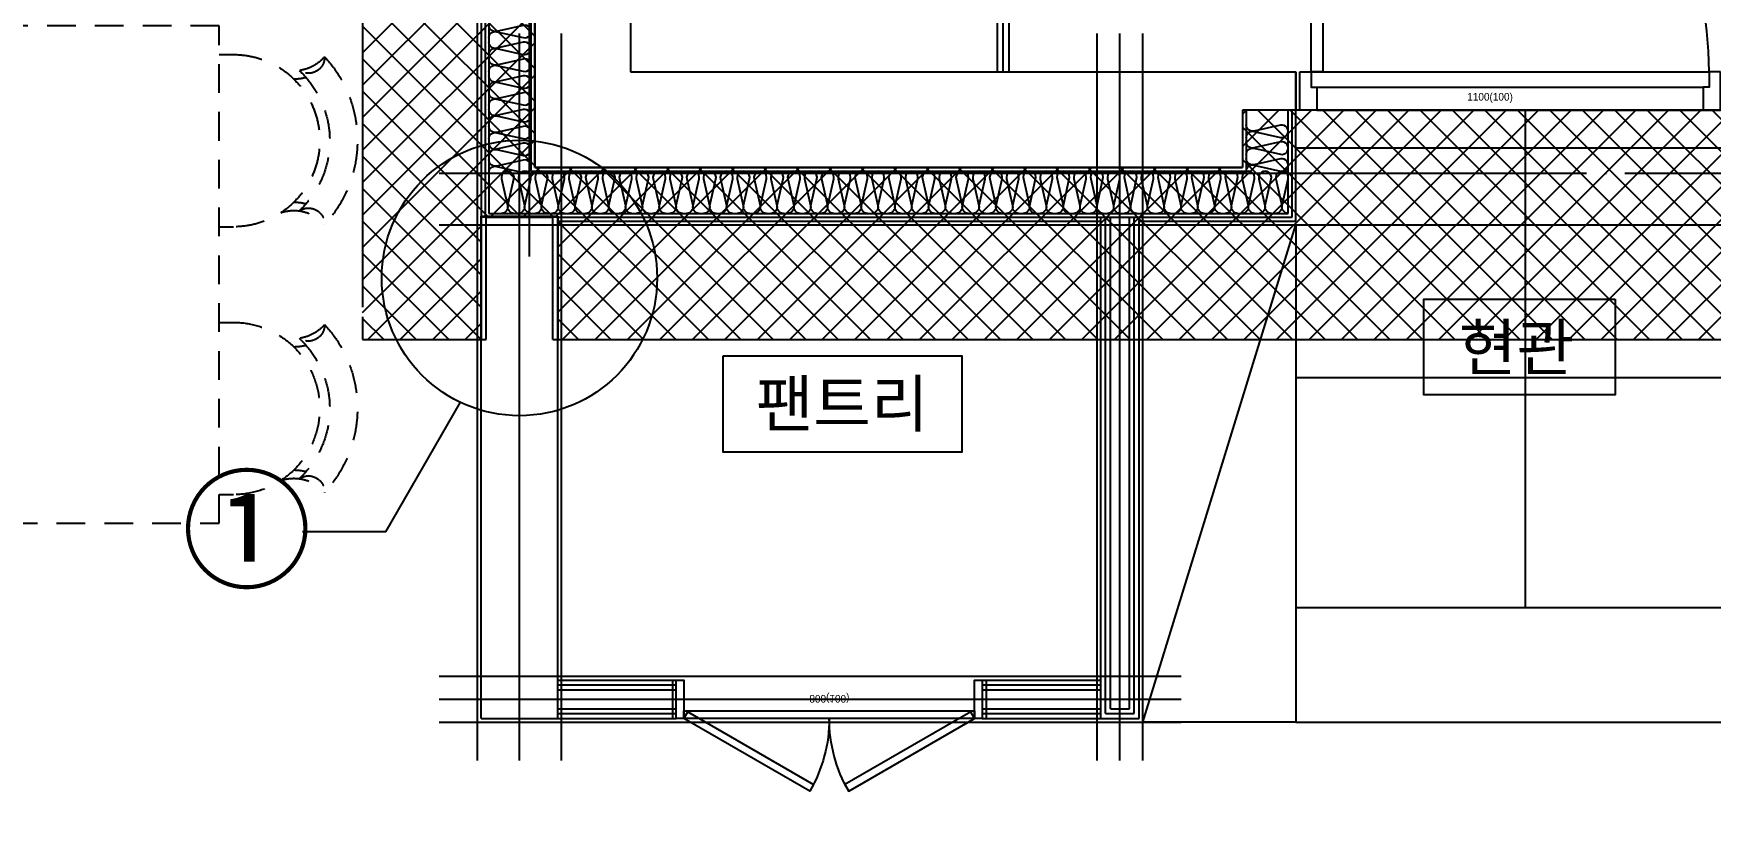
# Model space of a CAD drawing. Header units: millimetres. Extents: x -24416 to 92204, y -190080 to 23760.
# Drawn here: x 61557 to 65941, y 10744 to 12827 of the extents above; entities that cross this region are included whole.
import ezdxf
from ezdxf.enums import TextEntityAlignment as Align
from ezdxf.xclip import XClip

# ---------------------------------------------------------------- set-up
doc = ezdxf.new("R2010")
doc.units = ezdxf.units.MM
doc.header["$LTSCALE"] = 50
doc.header["$XCLIPFRAME"] = 0
for name, pattern in [('AUDIT_D_220706163347-0', [0]), ('CEN', [62, 60, -1, 0, -1]), ('HID', [2.5, 1.5, -1]), ('U-76A(확장)$0$HD', [2.5, 1.5, -1])]:
    doc.linetypes.add(name, pattern=pattern)
for name, color, linetype in [('A-STEEL', 4, 'Continuous'), ('AA-단열-바닥-욕실', 30, 'Continuous'), ('ARDM', 7, 'Continuous'), ('CEN_CON', 1, 'CEN'), ('CEN_WALL', 12, 'CEN'), ('CONC', 2, 'Continuous'), ('dan1', 7, 'HID'), ('DOOR', 4, 'Continuous'), ('ELE4', 4, 'Continuous'), ('FUR', 4, 'Continuous'), ('HAT', 9, 'Continuous'), ('INS', 252, 'Continuous'), ('TEXT', 3, 'Continuous'), ('U-76A(확장)$0$FUR_가구', 8, 'U-76A(확장)$0$HD'), ('WAL_DRY', 7, 'Continuous'), ('바닥타일', 8, 'Continuous'), ('실명', 3, 'AUDIT_D_220706163347-0'), ('실명박스', 7, 'AUDIT_D_220706163347-0')]:
    doc.layers.add(name, color=color, linetype=linetype)
for name, color, linetype, plot in [('AA-CEN', 1, 'CEN', False), ('MC', 135, 'Continuous', False), ('X - 단위세대$0$0_임시', 134, 'Continuous', False)]:
    doc.layers.add(name, color=color, linetype=linetype, plot=plot)
doc.styles.add('HAUD01', font='Dotum.ttf')
doc.styles.add('HAUD02', font='Dotum.ttf', dxfattribs={"width": 0.8})
doc.styles.add('돋움', font='Dotum.ttf')

# ---------------------------------------------------------------- blocks, each defined once
blk = doc.blocks.new('DOOR-800(100)')
at = {"layer": 'DOOR'}
for points in [[(359.1, 272.7), (349.1, 290), (20, 100), (30, 82.7)], [(440.9, 272.7), (450.9, 290), (780, 100), (770, 82.7)], [(20, 100), (0, 100), (0, 0), (20, 0)], [(780, 80), (780, 100), (20, 100), (20, 80)], [(800, 100), (780, 100), (780, 0), (800, 0)]]:
    blk.add_lwpolyline(points, close=True, dxfattribs=at)
for centre, start, end in [((20, 100), 0, 30), ((780, 100), 150, 180)]:
    blk.add_arc(centre, 380, start, end, dxfattribs=at)
at = {"layer": 'X - 단위세대$0$0_임시'}
for p, q in [((-10, 0), (-10, 100)), ((810, 0), (810, 100))]:
    blk.add_line(p, q, dxfattribs=at)
at = {"layer": 'X - 단위세대$0$0_임시', "style": 'HAUD02'}
blk.add_text('800(100)', height=20, dxfattribs=at).set_placement((400.3, 46.2), align=Align.MIDDLE)
blk = doc.blocks.new('insul1')
blk.add_lwpolyline([(0, 0, 0.480617), (0.146, 0.183), (0.004, 0.817, -1.249969), (0.296, 0.817), (0.154, 0.183, 0.480617), (0.3, 0, 0.480617)], format="xyb")
blk = doc.blocks.new('FSD-1100(100)')
at = {"layer": 'DOOR'}
for p, q in [((30, 100), (1070, 100)), ((45, 60), (1055, 60)), ((45, 0), (1055, 0))]:
    blk.add_line(p, q, dxfattribs=at)
blk.add_lwpolyline([(30, 100), (30, 1140), (60, 1140), (60, 100), (30, 100)], dxfattribs=at)
for points in [[(0, 100), (30, 100), (30, 60), (45, 60), (45, 0), (0, 0)], [(1100, 100), (1070, 100), (1070, 60), (1055, 60), (1055, 0), (1100, 0)]]:
    blk.add_lwpolyline(points, close=True, dxfattribs=at)
blk.add_arc((30, 100), 1040, 0, 90, dxfattribs=at)
at = {"layer": 'X - 단위세대$0$0_임시'}
for p, q in [((-10, 0), (-10, 100)), ((1110, 0), (1110, 100))]:
    blk.add_line(p, q, dxfattribs=at)
at = {"layer": 'X - 단위세대$0$0_임시', "style": 'HAUD02'}
blk.add_text('1100(100)', height=20, dxfattribs=at).set_placement((497.5, 32.2), align=Align.MIDDLE)
blk = doc.blocks.new('U-76A(확장)$0$식탁-1300x800')
at = {"layer": 'U-76A(확장)$0$FUR_가구'}
for p, q in [((75, 800), (75, 837.8)), ((525, 800), (525, 837.8)), ((775, 800), (775, 837.8)), ((1225, 800), (1225, 837.8)), ((75, 0), (75, -37.8)), ((525, 0), (525, -37.8)), ((775, 0), (775, -37.8)), ((1225, 0), (1225, -37.8))]:
    blk.add_line(p, q, dxfattribs=at)
blk.add_lwpolyline([(0, 800), (1300, 800), (1300, 0), (0, 0)], close=True, dxfattribs=at)
for centre, radius, start, end in [((300, 837.8), 323.6, 47.307, 132.693), ((1000, 837.8), 323.6, 47.307, 132.693), ((300, 837.8), 225, 0, 180), ((81.5, 1033.2), 42.4, 325.904, 91.1712), ((11.9, 995.4), 105.6, 341.0855, 49.4454), ((300, 837.8), 251.2, 43.0982, 136.9019), ((518.5, 1033.2), 42.4, 88.8288, 214.096), ((588.1, 995.4), 105.6, 130.5546, 198.9145), ((1000, 837.8), 225, 360, 180), ((781.5, 1033.2), 42.4, 325.904, 91.1712), ((711.9, 995.4), 105.6, 341.0855, 49.4454), ((1000, 837.8), 251.2, 43.0981, 136.9018), ((1218.5, 1033.2), 42.4, 88.8288, 214.096), ((1288.1, 995.4), 105.6, 130.5546, 198.9145), ((11.9, 995.4), 127.4, 359.9704, 14.5481), ((588.1, 995.4), 127.4, 165.452, 180.0296), ((711.9, 995.4), 127.4, 359.9704, 14.548), ((1288.1, 995.4), 127.4, 165.4519, 180.0296), ((300, -37.8), 225, 180, 360), ((1000, -37.8), 225, 180, 0), ((11.9, -195.4), 105.6, 310.5546, 18.9145), ((588.1, -195.4), 105.6, 161.0855, 229.4454), ((711.9, -195.4), 105.6, 310.5546, 18.9145), ((1288.1, -195.4), 105.6, 161.0855, 229.4454), ((81.5, -233.2), 42.4, 268.8288, 34.096), ((300, -37.8), 251.2, 223.0981, 316.9018), ((11.9, -195.4), 127.4, 345.4519, 0.0296), ((588.1, -195.4), 127.4, 179.9704, 194.548), ((518.5, -233.2), 42.4, 145.904, 271.1712), ((781.5, -233.2), 42.4, 268.8288, 34.096), ((1000, -37.8), 251.2, 223.0982, 316.9019), ((711.9, -195.4), 127.4, 345.452, 0.0296), ((1288.1, -195.4), 127.4, 179.9704, 194.5481), ((1218.5, -233.2), 42.4, 145.904, 271.1712), ((300, -37.8), 323.6, 227.307, 312.693), ((1000, -37.8), 323.6, 227.307, 312.693)]:
    blk.add_arc(centre, radius, start, end, dxfattribs=at)
blk = doc.blocks.new('U-76A(확장)')
at = {"layer": 'CEN_CON'}
for p, q in [((5940, 10335), (5940, 6442.1)), ((5965, 5125), (5965, 7025)), ((6175, 6660), (2150, 6660))]:
    blk.add_line(p, q, dxfattribs=at)
at = {"layer": 'CEN_WALL'}
for p, q in [((4395, 5125), (4395, 7025)), ((6175, 5285), (4235, 5285))]:
    blk.add_line(p, q, dxfattribs=at)
at = {"layer": 'CONC'}
for p, q in [((5925, 8775), (5925, 6675)), ((5675, 8525), (5675, 6925)), ((5675, 6925), (3935, 6925)), ((3935, 6925), (3935, 6825)), ((3935, 6825), (4075, 6825)), ((4075, 6825), (4075, 6675)), ((5925, 6675), (4075, 6675)), ((5878, 6225), (5878, 6545)), ((6052, 6545), (5878, 6545)), ((6052, 6225), (6052, 6545)), ((5865, 5235), (5865, 6225)), ((5878, 6225), (5865, 6225)), ((6065, 6225), (6052, 6225)), ((6065, 5235), (6065, 6225)), ((6065, 5235), (5865, 5235))]:
    blk.add_line(p, q, dxfattribs=at)
at = {"layer": 'dan1'}
for points in [[(10085, 7380), (9015, 7380), (9015, 9385), (6375, 9385), (6375, 6225), (6065, 6225)], [(5865, 6225), (125, 6225)]]:
    blk.add_lwpolyline(points, dxfattribs=at)
at = {"layer": 'ELE4'}
for p, q in [((3935, 5525), (2735, 5525)), ((3935, 5225), (2735, 5225))]:
    blk.add_line(p, q, dxfattribs=at)
at = {"layer": 'FUR'}
blk.add_lwpolyline([(4335, 5225), (4335, 6525), (3935, 6525), (3935, 5225), (4335, 5225), (3935, 6525)], dxfattribs=at)
at = {"layer": 'INS'}
for p, q in [((5935, 9830), (5935, 6665)), ((6045, 9675), (6045, 6555)), ((3955, 6555), (3955, 6825)), ((4065, 6825), (4065, 6665)), ((2815, 6725), (3935, 6725)), ((5935, 6665), (4065, 6665)), ((6045, 6555), (3955, 6555)), ((5865, 6225), (5865, 6545)), ((5865, 6545), (5878, 6545)), ((6052, 6545), (6065, 6545)), ((6065, 6545), (6065, 6225)), ((2735, 6125), (3935, 6125))]:
    blk.add_line(p, q, dxfattribs=at)
at = {"layer": 'MC'}
for p, q in [((6075, 5125), (6075, 10335)), ((4335, 5125), (4335, 7025)), ((4455, 5125), (4455, 7025)), ((5855, 5125), (5855, 7025)), ((6175, 6525), (2150, 6525)), ((6175, 5345), (4235, 5345)), ((6175, 5225), (4235, 5225))]:
    blk.add_line(p, q, dxfattribs=at)
at = {"layer": 'WAL_DRY'}
for p, q in [((6055, 9665), (6055, 6545)), ((6065, 9655), (6065, 6545)), ((3935, 6535), (3935, 6825)), ((3945, 6545), (3945, 6825)), ((4345, 6535), (3935, 6535)), ((5865, 6545), (3945, 6545)), ((4345, 5235), (4345, 6545)), ((4357.5, 5247.5), (4357.5, 6545)), ((4370, 5260), (4370, 6545)), ((4420, 5260), (4420, 6545)), ((4432.5, 5247.5), (4432.5, 6545)), ((4445, 5235), (4445, 6545)), ((5865, 6535), (4445, 6535)), ((4755, 5335), (4445, 5335)), ((4755, 5322.5), (4445, 5322.5)), ((4755, 5310), (4445, 5310)), ((5865, 5335), (5555, 5335)), ((5865, 5322.5), (5555, 5322.5)), ((5865, 5310), (5555, 5310)), ((4445, 5235), (4345, 5235)), ((4432.5, 5247.5), (4357.5, 5247.5)), ((4420, 5260), (4370, 5260)), ((4755, 5260), (4445, 5260)), ((4755, 5247.5), (4445, 5247.5)), ((4755, 5235), (4445, 5235)), ((5865, 5260), (5555, 5260)), ((5865, 5247.5), (5555, 5247.5)), ((5865, 5235), (5555, 5235))]:
    blk.add_line(p, q, dxfattribs=at)
at = {"layer": '바닥타일'}
blk.add_line((3335, 5525), (3335, 6825), dxfattribs=at)
at = {"layer": 'DOOR', "extrusion": (0, 0, -1), "zscale": -1}
blk.add_blockref('FSD-1100(100)', (-3925, 6825), dxfattribs=at)
at = {"layer": 'DOOR', "rotation": 179.9999999999999}
blk.add_blockref('DOOR-800(100)', (5555, 5335), dxfattribs=at)
at = {"layer": 'INS', "xscale": 110.0000000000001, "yscale": 110.0000000000001, "zscale": 110.0000000000001, "rotation": 90, "row_count": 1, "row_spacing": -1.577721810442024e-30, "column_spacing": 44.00000000000004}
for p, column_count in [((6045, 6661.8), 68), ((4065, 6665), 3)]:
    blk.add_blockref('insul1', p, dxfattribs=dict(at, column_count=column_count))
at = {"layer": 'INS', "xscale": 110, "yscale": 110, "zscale": 110, "row_count": 1, "column_count": 47, "row_spacing": 0, "column_spacing": 44}
blk.add_blockref('insul1', (3955, 6555), dxfattribs=at)
at = {"layer": 'U-76A(확장)$0$FUR_가구', "rotation": 270}
blk.add_blockref('U-76A(확장)$0$식탁-1300x800', (6750, 7045), dxfattribs=at)
blk = doc.blocks.new('CO-102-MF', base_point=(243441.5, -43595.4))
at = {"layer": 'A-STEEL'}
for p, q in [((244476.5, -43595.4), (244476.5, -41995.4)), ((244506.5, -43595.4), (244506.5, -41995.4))]:
    blk.add_line(p, q, dxfattribs=at)
at = {"layer": 'CEN_CON'}
blk.add_line((244491.5, -43595.4), (244491.5, -41965.4), dxfattribs=at)
blk = doc.blocks.new('A$C415C5DAF')
at = {"layer": '실명박스'}
for points in [[(53206, -6244.2), (53206, -6494.2), (52706, -6494.2), (52706, -6244.2)], [(50873.8, -6392.9), (50873.8, -6642.9), (51499.1, -6642.9), (51499.1, -6392.9)]]:
    blk.add_lwpolyline(points, close=True, dxfattribs=at)
at = {"layer": '실명', "style": 'HAUD01'}
for s, p in [('현관', (52948.6, -6367.7)), ('팬트리', (51185.4, -6516.1))]:
    blk.add_text(s, height=120, dxfattribs=at).set_placement(p, align=Align.MIDDLE)
blk = doc.blocks.new('A$C1CAF0AFA')
at = {"layer": 'HAT'}
h = blk.add_hatch(dxfattribs=at)
h.set_pattern_fill('_USER', color=5, scale=60, angle=45, double=1, pattern_type=0)
h.set_pattern_definition([(45, (0, -23760), (-42.426407, 42.426407), []), (135, (0, -23760), (-42.426407, -42.426407), [])])
h.paths.add_polyline_path([(62927.2, -11732.9), (68667.2, -11732.9), (68667.2, -11282.9), (66117.2, -11282.9), (66117.2, -11132.9), (64717.2, -11132.9), (64717.2, -11282.9), (62867.2, -11282.9), (62867.2, -8122.9), (59327.2, -8122.9), (59327.2, -10127.9), (56827.2, -10127.9), (56827.2, -8712.9), (54707.2, -8712.9), (54707.2, -16267.9), (58567.2, -16267.9), (58567.2, -17757.9), (68667.2, -17757.9), (68667.2, -17307.9), (59017.2, -17307.9), (59017.2, -15817.9), (58707.2, -15817.9), (58707.2, -16107.9), (58507.2, -16107.9), (58507.2, -15817.9), (55157.2, -15817.9), (55157.2, -9162.9), (56377.2, -9162.9), (56377.2, -10577.9), (58507.2, -10577.9), (58507.2, -10287.9), (58707.2, -10287.9), (58707.2, -10577.9), (59777.2, -10577.9), (59777.2, -8572.9), (62417.2, -8572.9), (62417.2, -11732.9), (62727.2, -11732.9), (62727.2, -11410.4), (62927.2, -11410.4)])
at = {"layer": 'AA-CEN', "color": 4}
blk.add_lwpolyline([(59777.2, -8572.9), (62417.2, -8572.9), (62417.2, -11732.9), (62727.2, -11732.9), (62727.2, -11410.4), (62927.2, -11410.4), (62927.2, -11732.9), (68667.2, -11732.9), (68667.2, -11282.9), (66117.2, -11282.9), (66117.2, -11132.9), (64717.2, -11132.9), (64717.2, -11282.9), (62867.2, -11282.9), (62867.2, -8122.9), (59327.2, -8122.9)], dxfattribs=at)
blk = doc.blocks.new('A$C45F312F6')
at = {"layer": 'ARDM', "color": 3}
blk.add_lwpolyline([(62672.3, -11896.7), (62477.4, -12235), (62259.9, -12235)], dxfattribs=at)
blk.add_circle((62827.2, -11571.7), 360, dxfattribs=at)
at = {"layer": 'TEXT', "style": '돋움'}
blk.add_text('①', height=250, dxfattribs=at).set_placement((62114.1, -12356.2), align=Align.CENTER)

msp = doc.modelspace()

# ---------------------------------------------------------------- block references
ref = msp.add_blockref('CO-102-MF', (63042.2, 12727.1))
XClip(ref).set_block_clipping_path([(234481.4609298515, -50820.4314148595), (250523.6133120671, -37445.4314148594)])
ref = msp.add_blockref('U-76A(확장)', (68792.2, 5802.1), dxfattribs=dict(xscale=-1))
XClip(ref).set_block_clipping_path([(-1332.1523822156, -300), (14635, 13075.0000000001)])
msp.add_blockref('A$C45F312F6', (0, 23760))
at = {"layer": 'AA-단열-바닥-욕실'}
msp.add_blockref('A$C1CAF0AFA', (0, 23760), dxfattribs=at)
at = {"layer": '실명박스'}
msp.add_blockref('A$C415C5DAF', (12485.4, 18377.1), dxfattribs=at)

doc.saveas('drawing.dxf')
